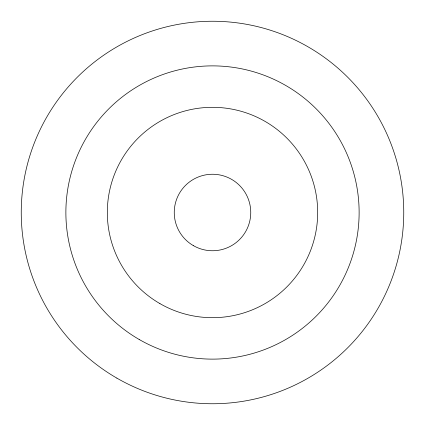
<?xml version="1.0" encoding="UTF-8"?>
<svg xmlns="http://www.w3.org/2000/svg" width="425" height="425" viewBox="0 0 425 425"><rect width="100%" height="100%" fill="white"/><g stroke="black" fill="none" stroke-linecap="round" stroke-linejoin="round"><path stroke-width="0.64" d="M116.875 378.128A191.25 191.25 0 0 0 403.75 212.5A191.25 191.25 0 0 0 116.875 46.872A191.25 191.25 0 0 0 116.875 378.128M193.375 245.623A38.25 38.25 0 0 0 250.75 212.5A38.25 38.25 0 0 0 193.375 179.377A38.25 38.25 0 0 0 193.375 245.623M139.188 339.479A146.625 146.625 0 0 0 359.125 212.5A146.625 146.625 0 0 0 139.188 85.521A146.625 146.625 0 0 0 139.188 339.479M159.906 303.593A105.188 105.188 0 0 0 317.688 212.5A105.188 105.188 0 0 0 159.906 121.407A105.188 105.188 0 0 0 159.906 303.593"/></g></svg>
